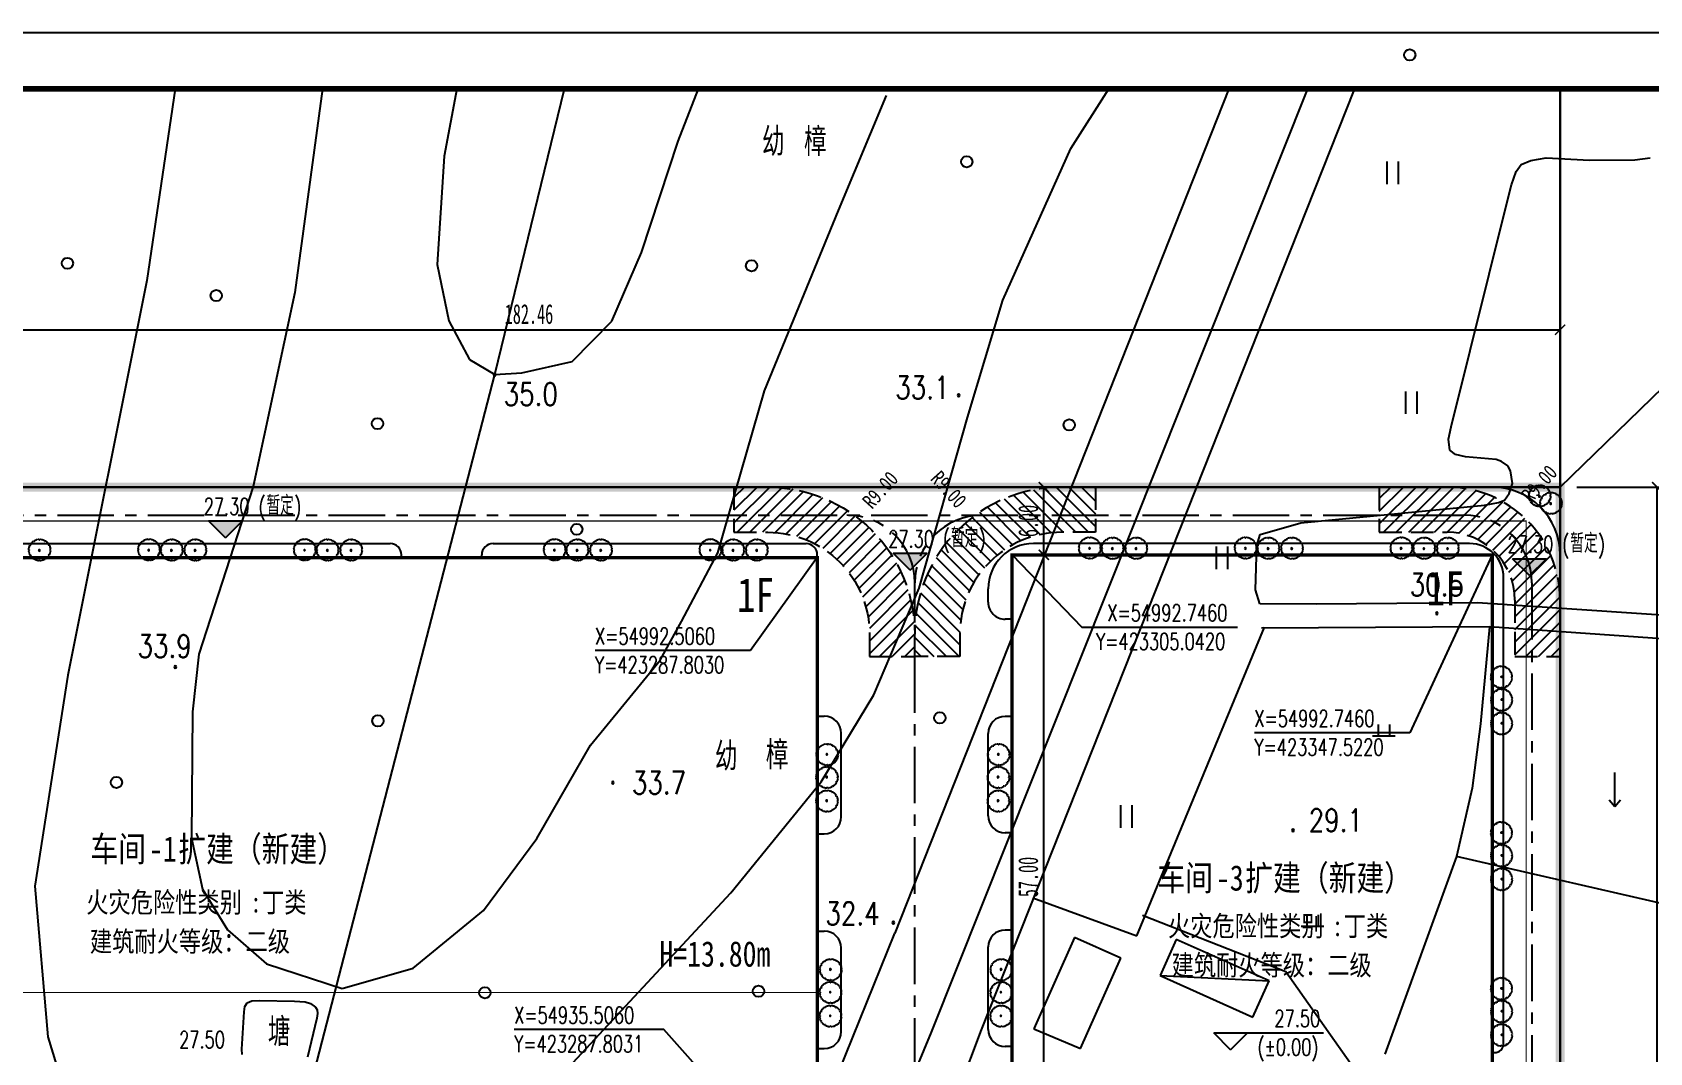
# Model space of a CAD drawing. Header units: millimetres. Extents: x 423080 to 423918, y 54742 to 55570.
# Drawn here: x 423218.3 to 423361.5, y 54948.7 to 55039 of the extents above; entities that cross this region are included whole.
import ezdxf
from ezdxf.enums import TextEntityAlignment as Align

# ---------------------------------------------------------------- set-up
doc = ezdxf.new("R2010")
doc.units = ezdxf.units.MM
for name, pattern in [('ACAD_ISO10W100', [18, 12, -3, 0, -3]), ('CENTERX2', [4, 2.5, -0.5, 0.5, -0.5]), ('DASH', [0.35, 0.25, -0.1])]:
    doc.linetypes.add(name, pattern=pattern)
doc.layers.add('0 - 已设计道路边线', color=140, linetype='Continuous', lineweight=50)
for name, color, linetype in [('0 - 建筑控制线', 40, 'Continuous'), ('0 - 新建建筑', 7, 'Continuous'), ('0 - 规划--用地红线', 6, 'Continuous'), ('0 - 转弯半径', 10, 'Continuous'), ('DIM_COOR', 171, 'Continuous'), ('DIM_ELEV', 171, 'Continuous'), ('LV', 3, 'Continuous'), ('PUB_DIM', 171, 'Continuous'), ('PUB_TEXT', 7, 'Continuous'), ('Road-zx', 6, 'Continuous'), ('TK', 4, 'Continuous'), ('TREE', 3, 'Continuous'), ('地形图', 252, 'Continuous'), ('建设布局', 7, 'Continuous'), ('污水', 7, 'Continuous')]:
    doc.layers.add(name, color=color, linetype=linetype)
doc.styles.add('_TCH_DIM', font='SIMPLEX', dxfattribs={"bigfont": 'GBCBIG'})
doc.styles.add('HT', font='simhei.ttf', dxfattribs={"width": 0.8})
doc.styles.add('HZ', font='rs.shx', dxfattribs={"width": 0.8, "bigfont": 'hztxt.shx'})
doc.styles.add('ST', font='', dxfattribs={"width": 0.8})
doc.styles.add('ST_T3', font='', dxfattribs={"width": 0.6})
doc.styles.get("Standard").update_dxf_attribs({"font": 'txt', "bigfont": 'gbcbig.shx'})
doc.styles.get('ST').set_extended_font_data('SimSun')
doc.styles.get('ST_T3').set_extended_font_data('SimSun')
doc.linetypes.add('FENCELINE2', pattern='A,6.35,-2.54,[132,ltypeshp.shx,S=2.54,R=0,X=-2.54,Y=0],-2.54,25.4', length=36.83)
doc.dimstyles.new('_TCH_ARCH_M_M&&1', dxfattribs={"dimtxt": 1.75, "dimasz": 0.9, "dimexe": 1.25, "dimexo": 1.5, "dimgap": 0.5, "dimtad": 1, "dimzin": 0, "dimdsep": 46, "dimtxsty": 'ST_T3', "dimblk": 'ARCHTICK', "dimcen": 0.09, "dimclrt": 7, "dimazin": 2, "dimtfac": 1, "dimtix": 1, "dimtmove": 2, "dimatfit": 3, "dimfxl": 0, "dimtolj": 1, "dimtzin": 0, "dimarcsym": 0})

# ---------------------------------------------------------------- blocks, each defined once
blk = doc.blocks.new('2')
at = {"layer": '0 - 转弯半径', "linetype": 'DASH', "ltscale": 5}
h = blk.add_hatch(dxfattribs=at)
h.set_pattern_fill('ANSI31', color=10, scale=0.4999999999999999, angle=-7.63333123551244e-14, style=0)
h.set_pattern_definition([(315.5944152753889, (-15.52353204181418, 329.251389096491), (-0.5554130514071854, -0.5670585550245746), [])])
edge = h.paths.add_edge_path()
edge.add_line((-60.15543511835858, 432.4139152164571), (-57.15559656266123, 432.4450381691568))
edge.add_line((-57.15559656219557, 432.4450381714778), (-57.11409929208457, 428.4452534299271))
edge.add_line((-57.11409929162255, 428.4452534290031), (-60.11393784825123, 428.4141304763034))
edge.add_arc((-60.02056899015224, 419.4146148078071), 9.00000000014783, -269.4055847242549, -179.405584727227)
edge.add_line((-69.02008465817562, 419.3212459497154), (-68.99933507806054, 417.3212624671869))
edge.add_line((-68.99933507712922, 417.3212624671869), (-72.99912076350665, 417.279856308829))
edge.add_line((-72.99912076397231, 417.2798563092947), (-73.01986939926064, 419.2797486805357))
edge.add_arc((-60.0205689906179, 419.4146148087457), 12.9999999999629, -269.40558472768726, -179.40558472768726, ccw=False)
at = {"layer": '0 - 转弯半径', "color": 10, "linetype": 'DASH', "ltscale": 8}
blk.add_lwpolyline([(-60.15543511835858, 432.4139152164571), (-57.15559656219557, 432.4450381714778), (-57.11409929162255, 428.4452534290031), (-60.11393784778193, 428.4141304753648, 0.4142135623601105), (-69.02008465817562, 419.3212459497154), (-68.99933507712922, 417.3212624671869), (-72.99912076397231, 417.2798563092947), (-73.019869399257, 419.27974868007, -0.4142135623739207)], format="xyb", close=True, dxfattribs=at)
blk = doc.blocks.new('BRANCHD', base_point=(0.5, 0.5))
for p, q in [((0.9505596254410227, 0.743297436128509), (0.9314632446002771, 0.7538736432298557)), ((0.9620405252218217, 0.6940026134366691), (0.9505596254410227, 0.743297436128509)), ((0.9742183128197739, 0.6874965599933831), (0.9620405252218217, 0.6940026134366691)), ((0.9697365129869726, 0.5872572432749065), (0.9936420849502089, 0.5940171824764761)), ((0.9697365129869726, 0.5708106159599874), (0.9697365129869726, 0.5872572432749065)), ((1.008048233500921, 0.5502635966295678), (0.9697365129869726, 0.5708106159599874)), ((0.9865236434099081, 0.6682046705638996), (0.9742183128197739, 0.6874965599933831)), ((0.9820690817241038, 0.647302361335638), (0.9865236434099081, 0.6682046705638996)), ((0.9972671223133035, 0.6196268809602271), (0.9820690817241038, 0.647302361335638)), ((0.9936420849502089, 0.5940171824764761), (0.9972671223133035, 0.6196268809602271)), ((0.9984505427080577, 0.5038736432298557), (1.008135802567131, 0.5200449615237905)), ((1.008135802567131, 0.5200449615237905), (1.008048233500921, 0.5502635966295678))]:
    blk.add_line(p, q)
blk = doc.blocks.new('M_F16')
at = {"xscale": 1016, "yscale": 1016, "zscale": 1016}
for rotation in [150, 180, 120, 90, 59.99999999999999, 30, 330.0000000000001, 210, 240, 270, 300.0000000000001]:
    blk.add_blockref('BRANCHD', (3.124359207393354, 9.368290181118937), dxfattribs=dict(at, rotation=rotation))
blk.add_blockref('BRANCHD', (3.124359207393354, 9.368290181118937), dxfattribs=at)
at = {"width": 0.8, "flags": 9}
for tag in ['YSIZE', 'XSIZE']:
    blk.add_attdef(tag, (0, 0), '', height=0.2, dxfattribs=at)
blk = doc.blocks.new('SHU1')
at = {"layer": 'LV'}
for radius in [137.0803697446858, 92.08036974468578]:
    blk.add_circle((214.3473108799662, 644.2428697632859), radius, dxfattribs=at)
at = {"layer": 'LV', "xscale": 4.5, "yscale": 4.5, "zscale": 4.5}
blk.add_blockref('M_F16', (267.2648280521389, 678.3204370527528), dxfattribs=at)
blk = doc.blocks.new('dxing')
at = {"layer": '地形图', "color": 250, "linetype": 'Continuous'}
for p, q in [((421368.2614786579, 54875.78459422704, 33), (421365.7621715233, 54858.82100857863, 33)), ((421381.3182506839, 54875.78459422704, 34), (421378.8570705078, 54857.75949879155, 34)), ((421393.2042862625, 54875.78459422704, 35), (421392.0681665955, 54869.82186883776, 35)), ((421396.5438577768, 54850.50639970194), (421402.7277194342, 54875.78459422704)), ((421412.7766024469, 54871.15482576663, 35), (421414.5784173365, 54875.78459422703, 35)), ((421426.9761202701, 54865.00812009957, 34), (421431.2000110612, 54875.19481138235, 34)), ((421461.5085819204, 54875.78459422703, 30.69), (421431.9338577768, 54801.09639970194, 30.69)), ((421435.1838577768, 54792.32639970194, 30.69), (421468.4882477424, 54875.78459422704, 30.69)), ((421472.6006384683, 54875.71636624146), (421439.5819294943, 54792.53633108082)), ((421447.5189774557, 54870.50190479495, 33), (421450.8717347882, 54875.78459422703, 33)), ((421409.5433666269, 54861.29677421648, 35), (421412.7766024469, 54871.15482576663, 35)), ((421392.0681665955, 54869.82186883776, 35), (421391.4436504468, 54860.24896993867, 35)), ((421441.5098001918, 54857.09428151516, 33), (421447.5189774557, 54870.50190479495, 33)), ((421475.4989711219, 54867.36233512524), (421475.4989711219, 54869.36233512524)), ((421476.4989711219, 54867.36233512524), (421476.4989711219, 54869.36233512524)), ((421487.3538577768, 54869.08639970194, 30.95), (421488.2140157813, 54869.45763951602, 30.95)), ((421488.2140157813, 54869.45763951602, 30.95), (421489.5844818967, 54869.66842988023, 30.95)), ((421489.5844818967, 54869.66842988023, 30.95), (421493.4086039098, 54869.46181033292, 30.95)), ((421493.4086039098, 54869.46181033292, 30.95), (421497.4135705536, 54869.49953180936, 30.95)), ((421497.4135705536, 54869.49953180936, 30.95), (421498.7709852771, 54869.66778141114, 30.95)), ((421486.5054704496, 54867.28340252462, 30.95), (421486.9321867202, 54868.48646360039, 30.95)), ((421486.9321867202, 54868.48646360039, 30.95), (421487.3538577768, 54869.08639970194, 30.95)), ((421486.201841042, 54866.13948649213, 30.95), (421486.5054704496, 54867.28340252462, 30.95)), ((421420.4228641377, 54849.0707745756, 34), (421426.9761202701, 54865.00812009957, 34)), ((421481.1605651084, 54845.86770727864, 30.95), (421486.201841042, 54866.13948649213, 30.95)), ((421406.919050067, 54855.22705366541, 35), (421409.5433666269, 54861.29677421648, 35)), ((421391.4436504468, 54860.24896993867, 35), (421392.4845106946, 54855.25441803352, 35)), ((421365.7621715233, 54858.82100857863, 33), (421358.7703398275, 54823.91115923517, 33)), ((421378.8570705078, 54857.75949879155, 34), (421375.1779487922, 54840.60786687226, 34)), ((421438.3625008018, 54846.71091676794, 33), (421441.5098001918, 54857.09428151516, 33)), ((421392.4845106946, 54855.25441803352, 35), (421394.3062233044, 54851.84367732672, 35)), ((421403.3974202672, 54851.65143751127, 35), (421406.919050067, 54855.22705366541, 35)), ((421394.3062233044, 54851.84367732672, 35), (421396.5438577768, 54850.50639970194, 35)), ((421396.5438577768, 54850.50639970194, 35), (421398.9448399771, 54850.66334617126, 35)), ((421398.9448399771, 54850.66334617126, 35), (421403.3974202672, 54851.65143751127, 35)), ((421379.7838577768, 54785.68639970194), (421396.5438577768, 54850.50639970194)), ((421416.2811395382, 54834.72745534274, 34), (421420.4228641377, 54849.0707745756, 34)), ((421477.1590644428, 54847.02092992694), (421477.1590644428, 54849.02092992694)), ((421478.1590644428, 54847.02092992694), (421478.1590644428, 54849.02092992694)), ((421434.1136373511, 54831.60783640538, 33), (421438.3625008018, 54846.71091676794, 33)), ((421480.943655885, 54844.7970882008, 30.95), (421481.1605651084, 54845.86770727864, 30.95)), ((421481.0438577768, 54843.82639970194, 30.95), (421480.943655885, 54844.7970882008, 30.95)), ((421481.5530791053, 54843.44399034162, 30.95), (421481.0438577768, 54843.82639970194, 30.95)), ((421482.4304653794, 54843.23625003736, 30.95), (421481.5530791053, 54843.44399034162, 30.95)), ((421485.1622626378, 54842.9961839008, 30.95), (421482.4304653794, 54843.23625003736, 30.95)), ((421485.6398547594, 54842.82075341805, 30.95), (421485.1622626378, 54842.9961839008, 30.95)), ((421486.1938577768, 54842.44639970194, 30.95), (421485.6398547594, 54842.82075341805, 30.95)), ((421486.4136842972, 54841.97629508531, 30.95), (421486.1938577768, 54842.44639970194, 30.95)), ((421486.3154287076, 54839.97206676175, 30.95), (421486.5945357039, 54840.8754406654, 30.95)), ((421486.5945357039, 54840.8754406654, 30.95), (421486.4136842972, 54841.97629508531, 30.95)), ((421375.1779487922, 54840.60786687226, 34), (421370.3670410959, 54825.75457921544, 34)), ((421484.1074863291, 54838.95995389998, 30.95), (421485.3621211397, 54839.19528617012, 30.95)), ((421485.3621211397, 54839.19528617012, 30.95), (421485.8993899897, 54839.40092372347, 30.95)), ((421485.8993899897, 54839.40092372347, 30.95), (421486.3154287076, 54839.97206676175, 30.95)), ((421467.884258005, 54837.40312075907, 30.95), (421484.1074863291, 54838.95995389998, 30.95)), ((421463.9629443169, 54835.38693813705, 30.95), (421464.2648731077, 54836.36719305824, 30.95)), ((421464.2648731077, 54836.36719305824, 30.95), (421467.884258005, 54837.40312075907, 30.95)), ((421460.4093221763, 54833.28323974479), (421460.4093221763, 54835.28323974479)), ((421461.4093221763, 54833.28323974479), (421461.4093221763, 54835.28323974479)), ((421463.8509066292, 54831.46657918823, 30.95), (421463.9629443169, 54835.38693813705, 30.95)), ((421413.0629397788, 54828.65434566818, 34), (421416.2811395382, 54834.72745534274, 34)), ((421430.092672913, 54822.17337653231, 33), (421434.1136373511, 54831.60783640538, 33)), ((421464.233877864, 54830.21057262047, 30.95), (421463.8509066292, 54831.46657918823, 30.95)), ((421469.2338577768, 54830.19639970194, 30.95), (421464.233877864, 54830.21057262047, 30.95)), ((421483.5038577768, 54830.29639970194, 30.95), (421469.2338577768, 54830.19639970194, 30.95)), ((421546.7238577768, 54826.07639970194, 30.95), (421483.5038577768, 54830.29639970194, 30.95)), ((421411.1863405496, 54825.23321909772, 34), (421413.0629397788, 54828.65434566818, 34)), ((421453.3494325914, 54800.84410612712), (421464.668251823, 54828.16825462282)), ((421484.5640900059, 54828.17628510593, 30.95), (421464.401373478, 54828.08119919572, 30.95)), ((421484.5640900059, 54828.17628510593, 30.95), (421483.7624556404, 54819.59883773277, 30.95)), ((421537.5638577768, 54824.54639970194, 30.95), (421484.5640900059, 54828.17628510593, 30.95)), ((421370.3670410959, 54825.75457921544, 34), (421369.8010553648, 54820.66202779318, 34)), ((421405.0046189598, 54817.72881475118, 34), (421411.1863405496, 54825.23321909772, 34)), ((421358.7703398275, 54823.91115923517, 33), (421355.8577025841, 54805.23219817677, 33)), ((421425.4277280351, 54814.47096667484, 33), (421430.092672913, 54822.17337653231, 33)), ((421369.8010553648, 54820.66202779318, 34), (421369.7035881779, 54809.49368252271, 34)), ((421474.7157921831, 54819.54517339043), (421474.7157921831, 54818.54517339043)), ((421475.7157921831, 54819.54517339043), (421475.7157921831, 54818.54517339043)), ((421483.7624556404, 54819.59883773277, 30.95), (421483.0286089956, 54813.9249737019, 30.95)), ((421400.2579342927, 54809.45189666206, 34), (421405.0046189598, 54817.72881475118, 34)), ((421474.2157921831, 54818.54517339043), (421476.2157921831, 54818.54517339043)), ((421495.6471916265, 54812.28996571908), (421495.6471916265, 54815.28996571908)), ((421417.4350647917, 54804.64198935382, 33), (421425.4277280351, 54814.47096667484, 33)), ((421483.0286089956, 54813.9249737019, 30.95), (421481.6538577768, 54807.85639970194, 30.95)), ((421451.9370580806, 54810.41643696775), (421451.9370580806, 54812.41643696775)), ((421452.9370580806, 54810.41643696775), (421452.9370580806, 54812.41643696775)), ((421495.1471916265, 54812.88996571908), (421495.6471916265, 54812.28996571908)), ((421495.6471916265, 54812.28996571908), (421496.1471916265, 54812.88996571908)), ((421369.7035881779, 54809.49368252271, 34), (421370.6777415282, 54804.97469420451, 34)), ((421395.5501161144, 54803.08855477339, 34), (421400.2579342927, 54809.45189666206, 34)), ((421481.6538577768, 54807.85639970194, 30.95), (421475.3101021932, 54790.36642265885, 30.95)), ((421537.3638577768, 54795.07639970194, 29.28), (421481.6538577768, 54807.85639970194, 29.28)), ((421355.8577025841, 54805.23219817677, 33), (421357.0120345035, 54791.90607320538, 33)), ((421370.6777415282, 54804.97469420451, 34), (421372.8965251592, 54801.39165404831, 34)), ((421401.5530070295, 54787.55066988549, 33), (421417.4350647917, 54804.64198935382, 33)), ((421444.1705143642, 54804.22225036787), (421453.3494325914, 54800.84410612712)), ((421389.3331305748, 54797.98337396532, 34), (421395.5501161144, 54803.08855477339, 34)), ((421453.856337896, 54802.68746702313), (421466.5571991669, 54797.69905844103)), ((421468.3929552406, 54802.70196873684), (421468.3929552406, 54801.70196873684)), ((421469.3929552406, 54802.70196873684), (421469.3929552406, 54801.70196873684)), ((421372.8965251592, 54801.39165404831, 34), (421376.3521462092, 54798.36296082742, 34)), ((421406.5474204285, 54738.02062081099, 30.69), (421431.9338577768, 54801.09639970194, 30.69)), ((421447.8355261208, 54800.70745388566), (421444.2338577768, 54792.62639970194)), ((421451.9438577768, 54798.87639970194), (421447.8355261208, 54800.70745388566)), ((421467.8929552406, 54801.70196873684), (421469.8929552406, 54801.70196873684)), ((421456.8395482068, 54800.52631340079), (421455.4147315873, 54797.3294559437)), ((421465.0600388107, 54796.86249923655), (421456.8395482068, 54800.52631340079)), ((421376.3521462092, 54798.36296082742, 34), (421383.0480392238, 54796.18749046363, 34)), ((421383.0480392238, 54796.18749046363, 34), (421389.3331305748, 54797.98337396532, 34)), ((421448.3738577768, 54790.86639970194), (421451.9438577768, 54798.87639970194)), ((421466.5571991669, 54797.69905844103), (421474.3638577768, 54786.60639970194)), ((421455.4147315873, 54797.3294559437), (421463.6352221913, 54793.66564177945)), ((421455.4147315873, 54797.3294559437), (421465.0600388107, 54796.86249923655)), ((421463.6352221913, 54793.66564177945), (421465.0600388107, 54796.86249923655)), ((421374.435407694, 54794.58620062483, 34.05), (421374.6338577768, 54794.91639970194, 34.05)), ((421374.6338577768, 54794.91639970194, 34.05), (421375.0659874176, 54795.08465727393, 34.05)), ((421375.0659874176, 54795.08465727393, 34.05), (421375.7227662927, 54795.11856573105, 34.05)), ((421375.7227662927, 54795.11856573105, 34.05), (421378.8397859344, 54795.07593938602, 34.05)), ((421378.8397859344, 54795.07593938602, 34.05), (421379.76889841, 54795.00469927166, 34.05)), ((421379.76889841, 54795.00469927166, 34.05), (421380.2591032853, 54794.86747859517, 34.05)), ((421380.2591032853, 54794.86747859517, 34.05), (421380.6938577768, 54794.54639970194, 34.05)), ((421374.1754895114, 54790.82715502949, 34.05), (421374.3660955115, 54794.11664349396, 34.05)), ((421374.3660955115, 54794.11664349396, 34.05), (421374.435407694, 54794.58620062483, 34.05)), ((421380.812789263, 54793.57621449744, 34.05), (421379.9754090672, 54790.10209213453, 34.05)), ((421380.6938577768, 54794.54639970194, 34.05), (421380.8222951988, 54794.31158315288, 34.05)), ((421380.8696673745, 54793.9754417079, 34.05), (421380.812789263, 54793.57621449744, 34.05)), ((421380.8222951988, 54794.31158315288, 34.05), (421380.8696673745, 54793.9754417079, 34.05)), ((421439.5819294943, 54792.53633108082), (421423.8282012649, 54750.9512418905)), ((421425.6077101466, 54769.20693068834, 30.28), (421435.1838577768, 54792.32639970194, 30.28)), ((421435.1838577768, 54792.32639970194, 30.28), (421435.1838577768, 54792.32639970194, 30.28)), ((421444.2338577768, 54792.62639970194), (421448.3738577768, 54790.86639970194)), ((421357.0120345035, 54791.90607320538, 33), (421360.3025533209, 54781.21529493316, 33)), ((421374.1884156618, 54790.35045187245, 34.05), (421374.1754895114, 54790.82715502949, 34.05))]:
    blk.add_line(p, q, dxfattribs=at)
for centre in [(421358.730690757, 54860.34890611402), (421419.2738539448, 54860.13791964117), (421386.171803191, 54846.16336514062), (421386.2067073723, 54819.86928934864), (421419.8823290499, 54795.93995810753)]:
    blk.add_circle(centre, 0.5, dxfattribs=at)
for centre, major_axis, ratio, start_param, end_param in [((421438.309946025, 54869.3352587305), (-0.353553390605415, 0.3535533906054151), 0.9999999999313183, 3.926990817021582, 10.21017612420117), ((421371.9089502398, 54857.48982065554), (-0.353553390605415, 0.3535533906054151), 0.9999999999313183, 3.926990817021582, 10.21017612420117), ((421396.5438577768, 54850.50639970194, 34.95), (0.07071067811770035, 0.07071067811770033), 0.999999999779612, 5.497787143671944, 8.639379797261737), ((421396.5438577768, 54850.50639970194, 34.95), (0.07071067811770035, 0.07071067811770033), 0.999999999779612, 2.356194490082151, 5.497787143671944), ((421437.5851123343, 54848.66189842763, 33.1), (0.07071067811770035, 0.07071067811770033), 0.999999999779612, 5.497787143671944, 8.639379797261737), ((421437.5851123343, 54848.66189842763, 33.1), (0.07071067811770035, 0.07071067811770033), 0.999999999779612, 2.356194490082151, 5.497787143671944), ((421447.3787588403, 54846.04694749039), (-0.353553390605415, 0.3535533906054151), 0.9999999999313183, 3.926990817021582, 10.21017612420117), ((421403.8013529796, 54836.8138244408), (-0.353553390605415, 0.3535533906054151), 0.9999999999313183, 3.926990817021582, 10.21017612420117), ((421479.9054657371, 54829.39141697212, 30.54), (0.07071067811770035, 0.07071067811770033), 0.999999999779612, 5.497787143671944, 8.639379797261737), ((421479.9054657371, 54829.39141697212, 30.54), (0.07071067811770035, 0.07071067811770033), 0.999999999779612, 2.356194490082151, 5.497787143671944), ((421368.2838577768, 54824.63639970194, 33.89), (0.07071067811770035, 0.07071067811770033), 0.999999999779612, 5.497787143671944, 8.639379797261737), ((421368.2838577768, 54824.63639970194, 33.89), (0.07071067811770035, 0.07071067811770033), 0.999999999779612, 2.356194490082151, 5.497787143671944), ((421435.9308801048, 54820.13224129291), (-0.353553390605415, 0.3535533906054151), 0.9999999999313183, 3.926990817021582, 10.21017612420117), ((421363.0710615436, 54814.42241366435), (-0.353553390605415, 0.3535533906054151), 0.9999999999313183, 3.926990817021582, 10.21017612420117), ((421406.9938577768, 54814.39639970194, 33.7), (0.07071067811770035, 0.07071067811770033), 0.999999999779612, 5.497787143671944, 8.639379797261737), ((421406.9938577768, 54814.39639970194, 33.7), (0.07071067811770035, 0.07071067811770033), 0.999999999779612, 2.356194490082151, 5.497787143671944), ((421467.18293016, 54810.17118414851, 29.08), (0.07071067811770035, 0.07071067811770033), 0.999999999779612, 5.497787143671944, 8.639379797261737), ((421467.18293016, 54810.17118414851, 29.08), (0.07071067811770035, 0.07071067811770033), 0.999999999779612, 2.356194490082151, 5.497787143671944), ((421431.817885361, 54802.0239941834, 32.43), (0.07071067811770035, 0.07071067811770033), 0.999999999779612, 5.497787143671944, 8.639379797261737), ((421431.817885361, 54802.0239941834, 32.43), (0.07071067811770035, 0.07071067811770033), 0.999999999779612, 2.356194490082151, 5.497787143671944), ((421395.6753266811, 54795.81485103512), (-0.353553390605415, 0.3535533906054151), 0.9999999999313183, 3.926990817021582, 10.21017612420117)]:
    blk.add_ellipse(centre, major_axis=major_axis, ratio=ratio, start_param=start_param, end_param=end_param, dxfattribs=at)
at = {"layer": '地形图', "color": 250, "linetype": 'Continuous', "style": 'HZ', "width": 0.8}
for s, height, p in [('幼', 2.5, (421421.192690949, 54871.22800176791)), ('樟', 2.5, (421424.9198339269, 54871.22786090537)), ('35.0', 2, (421399.7345029648, 54848.77658171713)), ('33.1', 2, (421434.386047482, 54849.3572043426)), ('30.5', 2, (421479.9024551022, 54831.91836170539)), ('33.9', 2, (421367.3367739583, 54826.48040392172)), ('幼', 2.5, (421417.0269551174, 54816.84385918931)), ('樟', 2.5, (421421.5350623622, 54816.96545931873)), ('33.7', 2, (421411.0779137079, 54814.39639970194)), ('29.1', 2, (421470.9655742474, 54811.07419185886)), ('32.4', 2, (421428.2056276055, 54802.81908673645)), ('塘', 2.5, (421377.4752458588, 54792.4806009748))]:
    blk.add_text(s, height=height, dxfattribs=at).set_placement(p, align=Align.MIDDLE)
blk = doc.blocks.new('454')
at = {"layer": '0 - 转弯半径', "linetype": 'DASH', "ltscale": 5}
h = blk.add_hatch(dxfattribs=at)
h.set_pattern_fill('ANSI31', color=10, scale=0.4999999999999999, angle=-7.63333123551244e-14, style=0)
h.set_pattern_definition([(44.99999999999992, (0, 0), (-0.5612660075668211, 0.5612660075668228), [])])
edge = h.paths.add_edge_path()
edge.add_line((423343.5217873925, 54998.74601864394), (423337.5220379732, 54998.74601864394))
edge.add_line((423337.5220379732, 54998.74601864394), (423337.5220379732, 54994.74621226308))
edge.add_line((423337.5220379732, 54994.74621226308), (423343.5216962793, 54994.74621226308))
edge.add_arc((423343.5216962793, 54988.74621226308), 6, 0, 90, ccw=False)
edge.add_line((423349.5216962793, 54988.74621226308), (423349.5216962793, 54983.74565417736))
edge.add_line((423349.5216962793, 54983.74565417736), (423353.5216962793, 54983.74565417736))
edge.add_line((423353.5216962793, 54983.74565417736), (423353.5216962793, 54988.74621226308))
edge.add_arc((423343.5216962793, 54988.74621226308), 10, 0, 90)
at = {"layer": '0 - 转弯半径', "color": 10, "linetype": 'DASH', "ltscale": 8}
blk.add_lwpolyline([(423343.5217873925, 54998.74601864394), (423337.5220379732, 54998.74601864394), (423337.5220379732, 54994.74621226308), (423343.5216962793, 54994.74621226308, -0.4142135623730951), (423349.5216962793, 54988.74621226308), (423349.5216962793, 54983.74565417736), (423353.5216962793, 54983.74565417736), (423353.5216962793, 54988.74621226308, 0.4142135623730951), (423343.5216962793, 54998.74621226308)], format="xyb", dxfattribs=at)
blk = doc.blocks.new('GeYuanFrame_05815532', base_point=(20.08568540801701, 4.526152566438171))
at = {"layer": 'TK'}
blk.add_lwpolyline([(20.08568540801701, 4.526152566438171), (20.08568540801701, 598.5261525664382), (861.0856854080171, 598.5261525664382), (861.0856854080171, 4.526152566438171)], close=True, dxfattribs=at)
at = {"layer": 'TK', "const_width": 1}
blk.add_lwpolyline([(45.08568540801701, 588.5261525664382), (851.0856854080171, 588.5261525664382), (851.0856854080171, 14.52615256643817), (45.08568540801701, 14.52615256643817)], close=True, dxfattribs=at)
blk = doc.blocks.new('_ArchTick')
at = {"color": 0, "linetype": 'ByBlock', "const_width": 0.15}
blk.add_lwpolyline([(-0.5, -0.5), (0.5, 0.5)], dxfattribs=at)
blk = doc.blocks.new('*D44')
at = {"layer": 'Defpoints', "color": 0}
for p in [(423307.8450330892, 54998.74573801418), (423311.5428652914, 54998.74573801418), (423311.5428652914, 54992.74599960831)]:
    blk.add_point(p, dxfattribs=at)
at = {"layer": 'PUB_DIM', "color": 0, "lineweight": -2}
for p, q in [((423310.0428652914, 54998.74573801418), (423306.5950330892, 54998.74573801418)), ((423307.8450330892, 54992.74599960831), (423307.8450330892, 54998.74573801418)), ((423310.0428652914, 54992.74599960831), (423306.5950330892, 54992.74599960831))]:
    blk.add_line(p, q, dxfattribs=at)
at = {"layer": 'PUB_DIM', "color": 0, "lineweight": -2, "xscale": 0.9, "yscale": 0.9, "zscale": 0.9}
for p, rotation in [((423307.8450330892, 54998.74573801418), 90), ((423307.8450330892, 54992.74599960831), 270)]:
    blk.add_blockref('_ArchTick', p, dxfattribs=dict(at, rotation=rotation))
at = {"layer": 'PUB_DIM', "color": 7, "insert": (423306.4700330892, 54995.74586881124), "char_height": 1.75, "attachment_point": 5, "rotation": 90, "style": 'ST_T3'}
blk.add_mtext('\\A1;6.00', dxfattribs=at)
blk = doc.blocks.new('*D45')
at = {"layer": 'Defpoints', "color": 0}
for p in [(423307.8450330892, 54992.74599960831), (423311.5428652914, 54992.74599960831), (423311.5428652914, 54935.74599960831)]:
    blk.add_point(p, dxfattribs=at)
at = {"layer": 'PUB_DIM', "color": 0, "lineweight": -2}
for p, q in [((423310.0428652914, 54992.74599960831), (423306.5950330892, 54992.74599960831)), ((423307.8450330892, 54935.74599960831), (423307.8450330892, 54992.74599960831)), ((423310.0428652914, 54935.74599960831), (423306.5950330892, 54935.74599960831))]:
    blk.add_line(p, q, dxfattribs=at)
at = {"layer": 'PUB_DIM', "color": 0, "lineweight": -2, "xscale": 0.9, "yscale": 0.9, "zscale": 0.9}
for p, rotation in [((423307.8450330892, 54992.74599960831), 90), ((423307.8450330892, 54935.74599960831), 270)]:
    blk.add_blockref('_ArchTick', p, dxfattribs=dict(at, rotation=rotation))
at = {"layer": 'PUB_DIM', "color": 7, "insert": (423306.4700330892, 54964.24599960831), "char_height": 1.75, "attachment_point": 5, "rotation": 90, "style": 'ST_T3'}
blk.add_mtext('\\A1;57.00', dxfattribs=at)
blk = doc.blocks.new('*D67')
at = {"layer": 'Defpoints', "color": 0}
for p in [(423353.521581944, 54998.74574345282), (423362.1135152255, 54998.74574345282), (423353.5216027815, 54812.70221760793)]:
    blk.add_point(p, dxfattribs=at)
at = {"layer": 'PUB_DIM', "color": 0, "lineweight": -2}
for p, q in [((423355.021581944, 54998.74574345282), (423363.3635152255, 54998.74574345282)), ((423362.1135152255, 54812.70221760793), (423362.1135152255, 54998.74574345282)), ((423355.0216027815, 54812.70221760793), (423363.3635152255, 54812.70221760793))]:
    blk.add_line(p, q, dxfattribs=at)
at = {"layer": 'PUB_DIM', "color": 0, "lineweight": -2, "xscale": 0.9, "yscale": 0.9, "zscale": 0.9}
for p, rotation in [((423362.1135152255, 54998.74574345282), 90), ((423362.1135152255, 54812.70221760793), 270)]:
    blk.add_blockref('_ArchTick', p, dxfattribs=dict(at, rotation=rotation))
at = {"layer": 'PUB_DIM', "color": 7, "insert": (423360.7385152255, 54905.72398053044), "char_height": 1.75, "attachment_point": 5, "rotation": 90, "style": 'ST_T3'}
blk.add_mtext('\\A1;186.04', dxfattribs=at)
blk = doc.blocks.new('*D68')
at = {"layer": 'Defpoints', "color": 0}
for p in [(423353.521581944, 55012.66937058573), (423171.0631326524, 54998.74572301691), (423353.521581944, 54998.74574345282)]:
    blk.add_point(p, dxfattribs=at)
at = {"layer": 'PUB_DIM', "color": 0, "lineweight": -2}
for p, q in [((423171.0631326524, 55000.24572301691), (423171.0631326524, 55013.91937058573)), ((423353.521581944, 55000.24574345282), (423353.521581944, 55013.91937058573)), ((423171.0631326524, 55012.66937058573), (423353.521581944, 55012.66937058573))]:
    blk.add_line(p, q, dxfattribs=at)
at = {"layer": 'PUB_DIM', "color": 0, "lineweight": -2, "xscale": 0.9, "yscale": 0.9, "zscale": 0.9, "rotation": 180}
blk.add_blockref('_ArchTick', (423171.0631326524, 55012.66937058573), dxfattribs=at)
at = {"layer": 'PUB_DIM', "color": 0, "lineweight": -2, "xscale": 0.9, "yscale": 0.9, "zscale": 0.9}
blk.add_blockref('_ArchTick', (423353.521581944, 55012.66937058573), dxfattribs=at)
at = {"layer": 'PUB_DIM', "color": 7, "insert": (423262.2923572982, 55014.04437058573), "char_height": 1.75, "attachment_point": 5, "style": 'ST_T3'}
blk.add_mtext('\\A1;182.46', dxfattribs=at)

msp = doc.modelspace()

# ---------------------------------------------------------------- hatches: boundary and pattern name
at = {"layer": 'DIM_ELEV'}
for points in [[(423235.4483590227, 54994.25553513586), (423233.9483590227, 54995.75553513586), (423236.9483590227, 54995.75553513586)], [(423296.0143693608, 54991.38680653367), (423294.5143693608, 54992.88680653367), (423297.5143693608, 54992.88680653367)], [(423350.8111474655, 54990.91031505936), (423349.3111474655, 54992.41031505936), (423352.3111474655, 54992.41031505936)]]:
    msp.add_hatch(color=256, dxfattribs=at).paths.add_polyline_path(points)

# ---------------------------------------------------------------- linework, layer by layer
at = {"color": 2}
msp.add_arc((423347.5227517919, 54992.7457219282), 6, 0, 90, dxfattribs=at)
at = {"layer": '0 - 已设计道路边线', "color": 5, "lineweight": -2}
for p, q in [((423211.1129999821, 54993.74572192819), (423250.0130000188, 54993.7457219282)), ((423259.1130000473, 54993.7457219282), (423286.8031466783, 54993.7457219282)), ((423345.5227517919, 54993.7460173493), (423306.9225743039, 54993.7460173493)), ((423251.0130000188, 54992.50599999984), (423251.0130000188, 54992.7457219282)), ((423258.1130000473, 54992.50599999984), (423258.1130000473, 54992.7457219282)), ((423287.8031466783, 54992.50620380598), (423287.8031466783, 54992.7457219282)), ((423302.9225743039, 54988.55599959861), (423302.9225743039, 54989.7460173493)), ((423348.5227517919, 54949.50599960989), (423348.5227517919, 54990.7460173493)), ((423305.0420001298, 54987.05599959862), (423304.4225743039, 54987.05599959861)), ((423287.803, 54978.46599999983), (423288.4225743039, 54978.46599999983)), ((423305.0420001298, 54978.45599962458), (423304.4225743039, 54978.45599962458)), ((423289.9225743039, 54969.56599997387), (423289.9225743039, 54976.96599999983)), ((423302.9225743039, 54969.65599959862), (423302.9225743039, 54976.95599962458)), ((423287.803, 54968.06599997387), (423288.4225743039, 54968.06599997387)), ((423305.0420001298, 54968.15599959862), (423304.4225743039, 54968.15599959862)), ((423287.8030000001, 54959.46599999983), (423288.4225743039, 54959.46599999983)), ((423305.0420001298, 54959.55599962458), (423304.4225743039, 54959.55599962458)), ((423289.9225743039, 54950.56599997387), (423289.9225743039, 54957.96599999983)), ((423302.9225743039, 54950.75599959862), (423302.9225743039, 54958.05599962458)), ((423287.8030000001, 54949.06599997387), (423288.4225743039, 54949.06599997387)), ((423305.0420001298, 54949.25599959862), (423304.4225743039, 54949.25599959862)), ((423347.5219999938, 54948.70599960988), (423347.7227517919, 54948.70599960988))]:
    msp.add_line(p, q, dxfattribs=at)
for centre, radius, start, end in [((423250.0130000188, 54992.7457219282), 1, 0, 90), ((423259.1130000473, 54992.7457219282), 1, 90, 180), ((423286.8031466783, 54992.7457219282), 1, 0, 90), ((423306.9225743039, 54989.7460173493), 4, 90, 180), ((423345.5227517919, 54990.7460173493), 3, 0, 90), ((423304.4225743039, 54988.55599959861), 1.5, 180, 270.0000000003934), ((423288.4225743039, 54976.96599999983), 1.5, 0, 90), ((423304.4225743039, 54976.95599962458), 1.5, 90, 180), ((423288.4225743039, 54969.56599997387), 1.5, 270, 0), ((423304.4225743039, 54969.65599959862), 1.5, 180, 270), ((423288.4225743039, 54957.96599999983), 1.5, 0, 90), ((423304.4225743039, 54958.05599962458), 1.5, 90, 180), ((423288.4225743039, 54950.56599997387), 1.5, 270, 0), ((423304.4225743039, 54950.75599959862), 1.5, 180, 270), ((423347.7227517919, 54949.50599960989), 0.8, 270, 0)]:
    msp.add_arc(centre, radius, start, end, dxfattribs=at)
at = {"layer": '0 - 建筑控制线', "linetype": 'FENCELINE2', "ltscale": 0.1, "const_width": 0.2}
msp.add_lwpolyline([(423179.5774593941, 54800.09985692619), (423171.0631548302, 54799.48299029889), (423171.063, 54998.746), (423353.521581944, 54998.74602043594), (423353.523, 54812.702), (423314.0072047042, 54809.83905621074)], dxfattribs=at)
at = {"layer": '0 - 新建建筑', "const_width": 0.3}
for points in [[(423287.8031466783, 54935.50599960831), (423179.3231466783, 54935.50599960831), (423179.3231466783, 54992.50599960831), (423287.8031466783, 54992.50599960831), (423287.8031466783, 54935.50599960831)], [(423347.522, 54935.74599960831), (423305.0420019296, 54935.74599960831), (423305.0420019296, 54992.74599960831), (423347.522, 54992.74599960831), (423347.522, 54935.74599960831)]]:
    msp.add_lwpolyline(points, dxfattribs=at)
at = {"layer": '0 - 新建建筑', "linetype": 'DASH', "ltscale": 5, "const_width": 0.1}
msp.add_lwpolyline([(423179.3231466783, 54954.02581528616), (423287.8031466783, 54954.02581528616)], dxfattribs=at)
at = {"layer": '0 - 规划--用地红线', "color": 6, "linetype": 'ACAD_ISO10W100', "ltscale": 0.5, "const_width": 0.8}
msp.add_lwpolyline([(423171.0631325121, 54998.74572301695), (423353.5215819441, 54998.74574345288), (423353.5216027815, 54812.70221760793), (423171.0631548302, 54799.48299029889)], close=True, dxfattribs=at)
at = {"layer": '0 - 规划--用地红线', "color": 1, "linetype": 'ACAD_ISO10W100', "ltscale": 0.5, "const_width": 0.1}
msp.add_lwpolyline([(423174.0631328481, 54995.74572335296), (423350.5215822801, 54995.74574311687), (423350.5216022444, 54817.49797126964), (423174.0631542444, 54804.71344766494)], close=True, dxfattribs=at)
at = {"layer": 'DIM_COOR', "color": 3}
for p, q in [((423353.5215819441, 54998.74574345288), (423367.7838741828, 55012.5875963068)), ((423287.803, 54992.50599999983), (423281.8883636982, 54984.28774754134)), ((423305.0420019296, 54992.74599960831), (423311.2208586273, 54986.35044975358)), ((423347.522, 54992.74599960831), (423340.2305281985, 54976.9999787596)), ((423311.2208586273, 54986.35044975358), (423324.9708586273, 54986.35044975358)), ((423281.8883636982, 54984.28774754134), (423268.1383636982, 54984.28774754134)), ((423340.2305281985, 54976.9999787596), (423326.4805281985, 54976.9999787596)), ((423274.2377483099, 54950.75174222198), (423260.9827483098, 54950.75174222198)), ((423287.8031466783, 54935.50599999999), (423274.2377483099, 54950.75174222198))]:
    msp.add_line(p, q, dxfattribs=at)
at = {"layer": 'DIM_ELEV'}
for p, q in [((423235.4483590227, 54994.25553513586), (423233.9483590227, 54995.75553513586)), ((423233.9483590227, 54995.75553513586), (423236.9483590227, 54995.75553513586)), ((423235.4483590227, 54994.25553513586), (423236.9483590227, 54995.75553513586)), ((423296.0143693608, 54991.38680653367), (423294.5143693608, 54992.88680653367)), ((423294.5143693608, 54992.88680653367), (423297.5143693608, 54992.88680653367)), ((423296.0143693608, 54991.38680653367), (423297.5143693608, 54992.88680653367)), ((423350.8111474655, 54990.91031505936), (423349.3111474655, 54992.41031505936)), ((423349.3111474655, 54992.41031505936), (423352.3111474655, 54992.41031505936)), ((423350.8111474655, 54990.91031505936), (423352.3111474655, 54992.41031505936)), ((423324.3747868225, 54948.96472034766), (423322.8747868225, 54950.46472034766)), ((423322.8747868225, 54950.46472034766), (423332.6022868225, 54950.46472034766)), ((423324.3747868225, 54948.96472034766), (423325.8747868225, 54950.46472034766))]:
    msp.add_line(p, q, dxfattribs=at)
at = {"layer": 'PUB_DIM'}
for points in [[(423295.808995799, 54999.46795657846, 0, 0, 0), (423290.1208989458, 54993.17081707074, 0.33, 0, 0), (423289.4505894581, 54992.42873541034, 0, 0, 0)], [(423297.0361528089, 54999.46789336798, 0, 0, 0), (423302.7242496621, 54993.17075386026, 0.33, 0, 0), (423303.3945591497, 54992.42867219986, 0, 0, 0)], [(423354.1227433073, 55000.02807411831, 0, 0, 0), (423348.4346464541, 54993.73093461059, 0.33, 0, 0), (423347.7643369664, 54992.98885295018, 0, 0, 0)]]:
    msp.add_lwpolyline(points, format="xyseb", dxfattribs=at)
at = {"layer": 'Road-zx', "color": 4, "linetype": 'CENTERX2', "ltscale": 2}
for p, q in [((423180.5631466783, 54996.26599960831), (423345.0218673404, 54996.26599960831)), ((423296.4225743039, 54858.76599961391), (423296.4225743039, 54990.26599960832)), ((423351.0218673404, 54990.26599960831), (423351.0218673404, 54847.36599960831))]:
    msp.add_line(p, q, dxfattribs=at)
for centre, start, end in [((423290.4225743039, 54990.26599960831), 0, 90), ((423302.4225743039, 54990.26599960832), 90, 180), ((423345.0218673404, 54990.26599960831), 0, 90)]:
    msp.add_arc(centre, 6, start, end, dxfattribs=at)
at = {"layer": '建设布局', "color": 1, "linetype": 'Continuous', "flags": 128}
for points in [[(423097.1620906838, 54998.74571473981), (423353.521581944, 54998.74574345288), (423353.5215779979, 55033.97806261383)], [(423097.1620906838, 54998.74571473981), (423353.5215819441, 54998.74574345288), (423353.5216027815, 54812.70221760793), (423097.1620906838, 54794.12881253239)]]:
    msp.add_lwpolyline(points, dxfattribs=at)
at = {"layer": '建设布局', "color": 250, "linetype": 'Continuous', "flags": 128}
msp.add_lwpolyline([(423353.5215779979, 55033.97806261383), (423353.5215819441, 54998.74574345288), (423097.1620906838, 54998.74571473979)], dxfattribs=at)
at = {"layer": '污水', "color": 243, "linetype": 'Continuous'}
msp.add_circle((423340.220487606, 55036.98501135792), 0.5, dxfattribs=at)

# ---------------------------------------------------------------- block references
at = {"color": 2, "xscale": 0.5, "yscale": 0.5, "zscale": 0.5}
msp.add_blockref('GeYuanFrame_05815532', (423084.6620906838, 54741.97806261383), dxfattribs=at)
at = {"color": 1}
msp.add_blockref('dxing', (1862.716029292264, 158.1934683867948), dxfattribs=at)
at = {"color": 2}
msp.add_blockref('454', (0, 0), dxfattribs=at)
at = {"layer": '0 - 转弯半径', "xscale": -1, "rotation": 0.5931101156348183}
msp.add_blockref('2', (423227.7468536335, 54565.73220515153), dxfattribs=at)
at = {"layer": '0 - 转弯半径', "rotation": 359.4068898843652}
msp.add_blockref('2', (423365.0982949744, 54565.73214194105), dxfattribs=at)
at = {"layer": 'TREE', "extrusion": (0, 0, -1), "yscale": 0.0004110836464220474, "zscale": -0.0004110837350400002}
for p, xscale, rotation in [((-423351.4516924977, 54997.80387627133), 0.0004110838609215419, 80.51106326247083), ((-423352.4465422444, 54997.15212755757), 0.0004110838609215419, 80.51106326247083), ((-423218.7177560054, 54993.01540097719), 0.0004110838609215419, 80.51106326247083), ((-423228.3946919682, 54993.03621028517), 0.0004110838609215419, 80.51106326247083), ((-423230.4101237428, 54993.01540097719), 0.0004110838609215419, 80.51106326247083), ((-423232.5026989778, 54993.01540097719), 0.0004110838609215419, 80.51106326247083), ((-423242.1796349406, 54993.03621028517), 0.0004110838609215419, 80.51106326247083), ((-423244.1950667152, 54993.01540097719), 0.0004110838609215419, 80.51106326247083), ((-423246.2876419502, 54993.01540097719), 0.0004110838609215419, 80.51106326247083), ((-423264.2883561321, 54993.03621028517), 0.0004110838609215419, 80.51106326247083), ((-423266.3037879067, 54993.01540097719), 0.0004110838609215419, 80.51106326247083), ((-423268.3963631418, 54993.01540097719), 0.0004110838609215419, 80.51106326247083), ((-423278.0732991045, 54993.03621028517), 0.0004110838609215419, 80.51106326247083), ((-423280.0887308791, 54993.01540097719), 0.0004110838609215419, 80.51106326247083), ((-423282.1813061142, 54993.01540097719), 0.0004110838609215419, 80.51106326247083), ((-423311.6413712018, 54993.19208084026), 0.0004110838609215419, 80.51106326247083), ((-423313.6568029764, 54993.17127153228), 0.0004110838609215419, 80.51106326247083), ((-423315.7493782114, 54993.17127153228), 0.0004110838609215419, 80.51106326247083), ((-423325.4263141742, 54993.19208084026), 0.0004110838609215419, 80.51106326247083), ((-423327.4417459488, 54993.17127153228), 0.0004110838609215419, 80.51106326247083), ((-423329.5343211839, 54993.17127153228), 0.0004110838609215419, 80.51106326247083), ((-423339.2112571466, 54993.19208084026), 0.0004110838609215419, 80.51106326247083), ((-423341.2266889212, 54993.17127153228), 0.0004110838609215419, 80.51106326247083), ((-423343.3192641563, 54993.17127153228), 0.0004110838609215419, 80.51106326247083), ((-423348.4944745383, 54982.20581259311), -0.0004110838609215419, 189.4889367375291), ((-423348.5152838463, 54980.1903808185), -0.0004110838609215419, 189.4889367375291), ((-423348.5152838463, 54978.09780558344), -0.0004110838609215419, 189.4889367375291), ((-423288.5155601059, 54975.34749142182), 0.0004110838609215419, 170.5110632624708), ((-423303.6856769925, 54975.34749142183), 0.0004110838609215419, 170.5110632624708), ((-423288.4947507979, 54973.33205964722), 0.0004110838609215419, 170.5110632624708), ((-423303.6648676845, 54973.33205964723), 0.0004110838609215419, 170.5110632624708), ((-423288.4947507979, 54971.23948441216), 0.0004110838609215419, 170.5110632624708), ((-423303.6648676845, 54971.23948441217), 0.0004110838609215419, 170.5110632624708), ((-423348.4944745383, 54968.42086962069), -0.0004110838609215419, 189.4889367375291), ((-423348.5152838463, 54966.40543784609), -0.0004110838609215419, 189.4889367375291), ((-423348.5152838463, 54964.31286261103), -0.0004110838609215419, 189.4889367375291), ((-423288.8315631222, 54956.31579344151), 0.0004110838609215419, 170.5110632624708), ((-423303.931818819, 54956.31579344151), 0.0004110838609215419, 170.5110632624708), ((-423288.8107538142, 54954.3003616669), 0.0004110838609215419, 170.5110632624708), ((-423303.911009511, 54954.3003616669), 0.0004110838609215419, 170.5110632624708), ((-423348.4944745383, 54954.63592664828), -0.0004110838609215419, 189.4889367375291), ((-423288.8107538142, 54952.20778643184), 0.0004110838609215419, 170.5110632624708), ((-423303.911009511, 54952.20778643184), 0.0004110838609215419, 170.5110632624708), ((-423348.5152838463, 54952.62049487367), -0.0004110838609215419, 189.4889367375291), ((-423348.5152838463, 54950.52791963861), -0.0004110838609215419, 189.4889367375291)]:
    msp.add_blockref('SHU1', p, dxfattribs=dict(at, xscale=xscale, rotation=rotation))

# ---------------------------------------------------------------- texts
at = {"layer": 'PUB_DIM', "color": 7, "style": 'ST', "width": 0.8}
for rotation, p in [(47.90904429531838, (423292.6517867142, 54996.71861915494)), (312.0909557046816, (423297.7423483829, 54999.43200728163)), (47.90904429531838, (423350.9655342225, 54997.27873669483))]:
    msp.add_text('R9.00', height=1.321729957805907, rotation=rotation, dxfattribs=at).set_placement(p)
at = {"layer": 'PUB_TEXT'}
for s, height, style, width, p in [('(', 1.4875, '_TCH_DIM', 0.7058823529411765, (423238.3633590227, 54996.28053513563)), (')', 1.4875, '_TCH_DIM', 0.7058823529411765, (423241.5208058312, 54996.28053513563)), ('27.30', 1.4875, '_TCH_DIM', 0.7058823529411765, (423233.5133590227, 54996.28053513563)), ('(', 1.4875, '_TCH_DIM', 0.7058823529411765, (423298.9293693607, 54993.41180653344)), (')', 1.4875, '_TCH_DIM', 0.7058823529411765, (423302.0868161693, 54993.41180653344)), ('27.30', 1.4875, '_TCH_DIM', 0.7058823529411765, (423294.0793693608, 54993.41180653344)), ('27.30', 1.4875, '_TCH_DIM', 0.7058823529411765, (423348.8761474655, 54992.93531505913)), ('(', 1.4875, '_TCH_DIM', 0.7058823529411765, (423353.7261474655, 54992.93531505913)), (')', 1.4875, '_TCH_DIM', 0.7058823529411765, (423356.883594274, 54992.93531505913)), ('1F', 3.0042194092827, 'HT', 0.8, (423341.7203167979, 54988.28264482957)), ('1F', 3.0042194092827, 'HT', 0.8, (423280.7044593659, 54987.70055567164)), ('X=54992.7460', 1.4875, '_TCH_DIM', 0.7058823529411765, (423313.4708586273, 54986.87544975358)), ('X=54992.5060', 1.4875, '_TCH_DIM', 0.7058823529411765, (423268.1383636982, 54984.81274754134)), ('Y=423305.0420', 1.4875, '_TCH_DIM', 0.7058823529411765, (423312.4708586273, 54984.33794975358)), ('Y=423287.8030', 1.4875, '_TCH_DIM', 0.7058823529411765, (423268.1383636982, 54982.27524754134)), ('X=54992.7460', 1.4875, '_TCH_DIM', 0.7058823529411765, (423326.4805281985, 54977.5249787596)), ('Y=423347.5220', 1.4875, '_TCH_DIM', 0.7058823529411765, (423326.4805281985, 54974.9874787596)), ('车间', 2.253164556962025, 'HT', 0.8, (423223.4871771395, 54965.60083383758)), ('扩建（新建）', 2.253164556962025, 'HT', 0.8, (423231.2643923294, 54965.60083383758)), ('-1', 2.253164556962025, 'HT', 0.8, (423228.6719872661, 54965.60083383758)), ('车间', 2.253164556962025, 'HT', 0.8, (423317.8911882918, 54963.04061083822)), ('-3', 2.253164556962025, 'HT', 0.8, (423323.0759984184, 54963.04061083822)), ('扩建（新建）', 2.253164556962025, 'HT', 0.8, (423325.6684034817, 54963.04061083822)), ('H=13.80m', 2.253164556962025, 'HT', 0.8, (423273.8390889728, 54956.31674856964, 30.95)), ('X=54935.5060', 1.4875, '_TCH_DIM', 0.7058823529411765, (423260.9827483098, 54951.27674222198)), ('27.50', 1.4875, '_TCH_DIM', 0.7058823529411765, (423328.2522868224, 54950.98972034766)), ('27.50', 1.4875, '_TCH_DIM', 0.7058823529411765, (423231.3390145396, 54949.10987779447)), ('Y=423287.8031', 1.4875, '_TCH_DIM', 0.7058823529411765, (423260.9827483098, 54948.73924222198)), ('(%%P0.00)', 1.4875, '_TCH_DIM', 0.7058823529411765, (423326.7522868225, 54948.45222034766))]:
    msp.add_text(s, height=height, dxfattribs=dict(at, style=style, width=width)).set_placement(p)
at = {"layer": 'PUB_TEXT', "style": '_TCH_DIM'}
for p in [(423239.0633590227, 54996.28053513563), (423299.6293693607, 54993.41180653344), (423354.4261474655, 54992.93531505913)]:
    msp.add_text('暂定', height=1.687943262411348, dxfattribs=at).set_placement(p)
at = {"layer": 'PUB_TEXT', "color": 6, "style": 'HT', "width": 0.8}
for s, p in [('火灾危险性类别', (423223.1195517595, 54961.10632390287)), (':', (423237.6370201139, 54961.10632390287)), ('丁类', (423238.6739821393, 54961.10632390287)), ('火灾危险性类别', (423318.8287398195, 54959.01302059674)), ('丁类', (423334.3831701993, 54959.01302059674)), ('建筑耐火等级：二级', (423223.4448915806, 54957.64638985847)), (':', (423333.346208174, 54959.01302059674)), ('建筑耐火等级：二级', (423319.1540796406, 54955.55308655233))]:
    msp.add_text(s, height=1.802531645569621, dxfattribs=at).set_placement(p)

# ---------------------------------------------------------------- dimensions: what is measured, and where the dimension line sits
at = {"layer": 'PUB_DIM'}
for p1, distance, picture, middle in [((423171.0631326524, 54998.74572301691), 13.923627132913593, '*D68', (423262.2923572982, 55014.04437058573)), ((423353.5216027815, 54812.70221760793), -8.591933281451874, '*D67', (423360.7385152255, 54905.72398053044))]:
    dim = msp.add_aligned_dim(p1=p1, p2=(423353.521581944, 54998.74574345282), distance=distance, dimstyle='_TCH_ARCH_M_M&&1', dxfattribs=at)
    dim.commit()
    dim.dimension.update_dxf_attribs({"geometry": picture, "text_midpoint": middle})
for base, p1, p2, picture, middle in [((423307.8450330892, 54998.74573801418), (423311.5428652914, 54992.74599960831), (423311.5428652914, 54998.74573801418), '*D44', (423306.4700330892, 54995.74586881124)), ((423307.8450330892, 54992.74599960831), (423311.5428652914, 54935.74599960831), (423311.5428652914, 54992.74599960831), '*D45', (423306.4700330892, 54964.24599960831))]:
    dim = msp.add_linear_dim(base=base, p1=p1, p2=p2, angle=90, dimstyle='_TCH_ARCH_M_M&&1', override={"dimgap": 0}, dxfattribs=at)
    dim.commit()
    dim.dimension.update_dxf_attribs({"geometry": picture, "text_midpoint": middle, "dimtype": 129, "text_rotation": 90})

doc.saveas('drawing.dxf')
